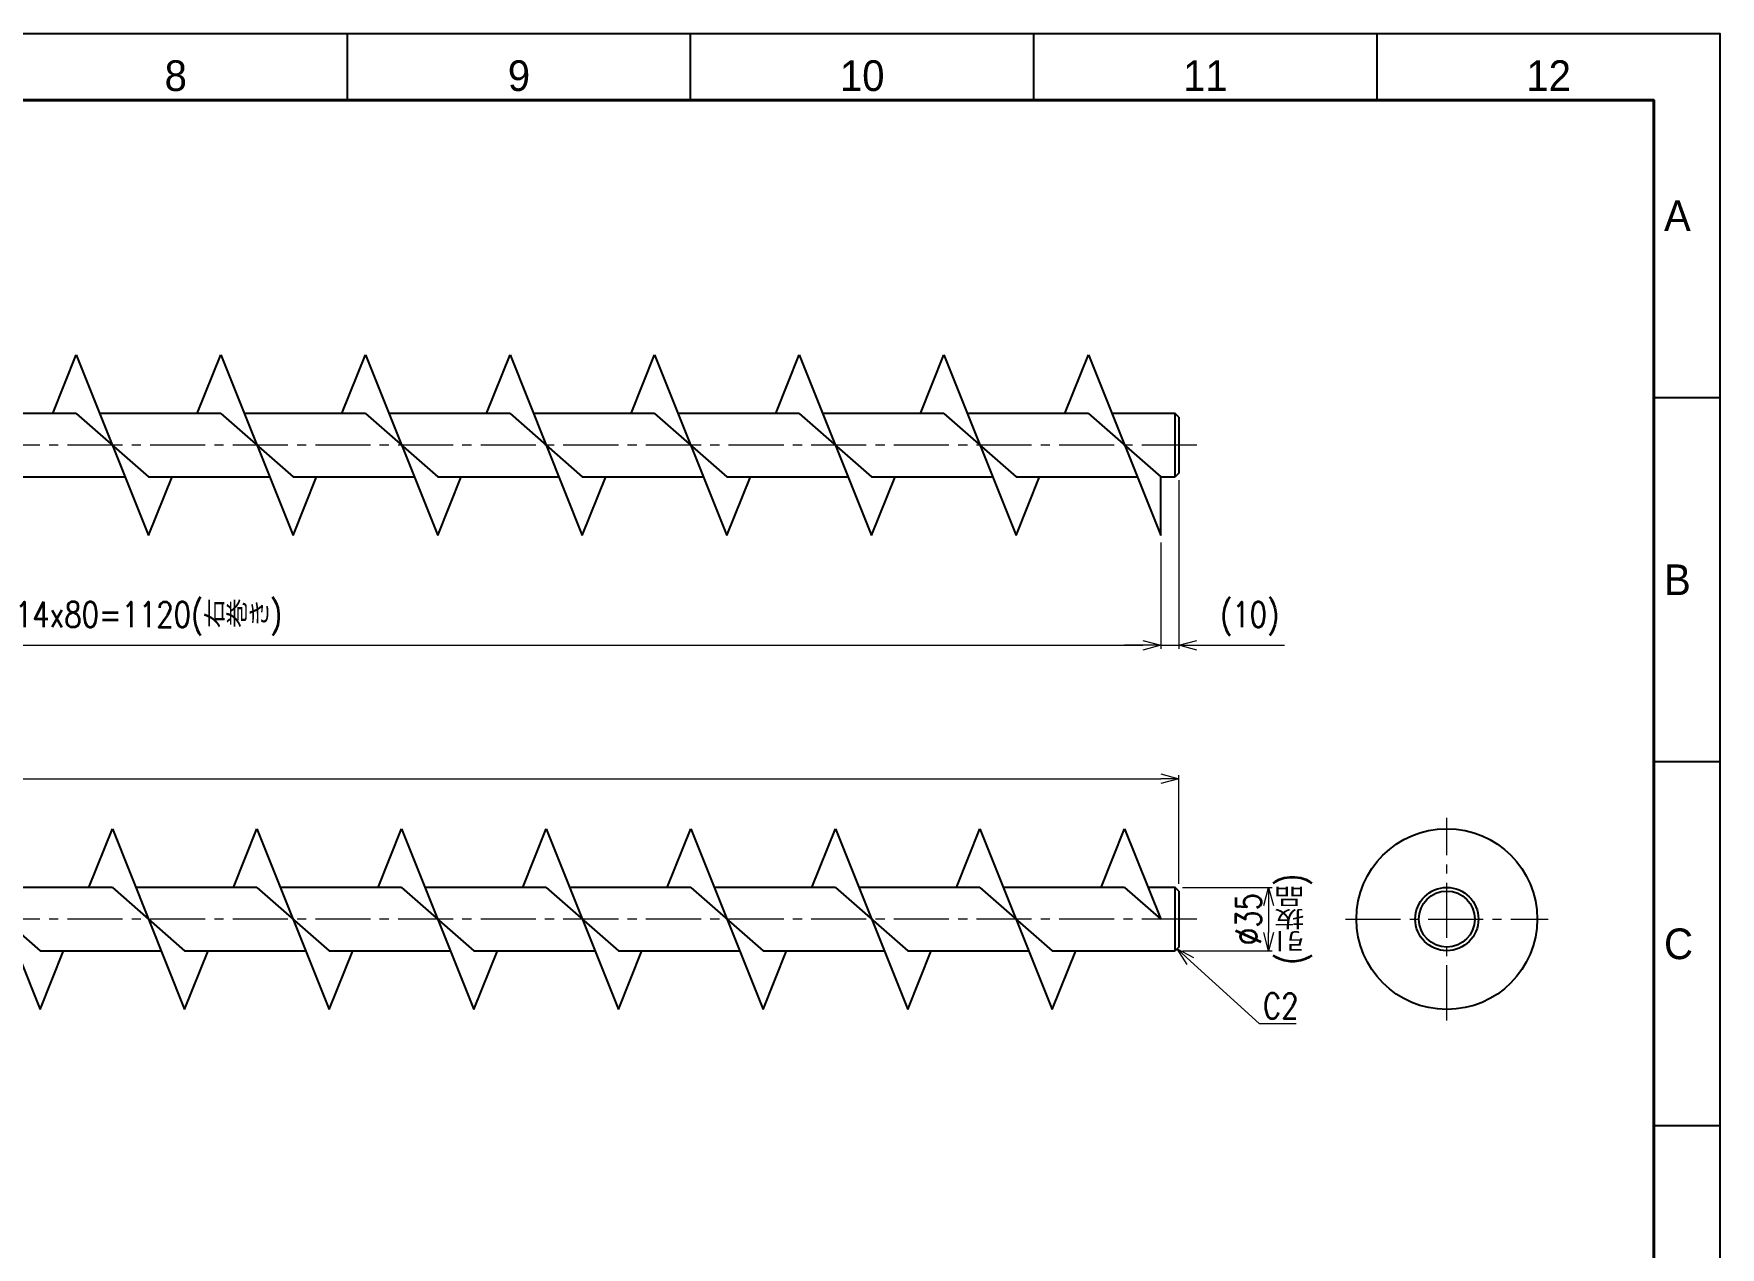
# Model space of a CAD drawing. Header units: millimetres. Extents: x -184 to 4931, y -34 to 1655.
# Drawn here: x 3998 to 4931, y 940 to 1611 of the extents above; entities that cross this region are included whole.
import ezdxf
from ezdxf import colors
from ezdxf.entities.mleader import LeaderData, LeaderLine
from ezdxf.enums import TextEntityAlignment as Align
from ezdxf.math import Vec2, Vec3

# ---------------------------------------------------------------- set-up
doc = ezdxf.new("R2010")
doc.units = ezdxf.units.MM
doc.header["$LTSCALE"] = 1.6
doc.header["$PDMODE"] = 99
doc.header["$PDSIZE"] = 1
doc.linetypes.add('CENTER2', pattern=[28.575, 19.05, -3.175, 3.175, -3.175])
for name, color, linetype, lineweight in [('04_中心線', 1, 'CENTER2', 9), ('07_寸法線', 3, 'Continuous', 9), ('99_図枠', 7, 'Continuous', 40)]:
    doc.layers.add(name, color=color, linetype=linetype, lineweight=lineweight)
doc.styles.add('寸法用', font='simplex.shx', dxfattribs={"width": 0.8, "bigfont": '@extfont2.shx'})
doc.styles.add('表題用', font='MS PGothic.ttf')
doc.dimstyles.new('機械製図用', dxfattribs={"dimtxt": 3.5, "dimasz": 3.5, "dimexe": 2, "dimexo": 0, "dimgap": 1.2, "dimtad": 1, "dimdsep": 46, "dimtxsty": '寸法用', "dimblk": 'OPEN30', "dimcen": 0, "dimclrd": 256, "dimclre": 256, "dimclrt": 7, "dimazin": 2, "dimtm": 1e-09, "dimtfac": 0.75, "dimtmove": 0, "dimatfit": 3, "dimldrblk": 'OPEN30', "dimfxl": 1, "dimlwd": -1, "dimlwe": -1, "dimarcsym": 0})

# ---------------------------------------------------------------- blocks, each defined once
blk = doc.blocks.new('_Open30')
at = {"color": 0, "linetype": 'ByBlock', "lineweight": -2}
for p, q in [((-1, 0.268), (0, 0)), ((0, 0), (-1, -0.268)), ((0, 0), (-1, 0))]:
    blk.add_line(p, q, dxfattribs=at)
blk = doc.blocks.new('*D263')
at = {"layer": '07_寸法線', "transparency": 16777216}
for p, q in [((3501.13, 1329.55), (3501.13, 1270.81)), ((4621.13, 1329.54), (4621.13, 1270.81)), ((3511.13, 1272.81), (4611.13, 1272.81))]:
    blk.add_line(p, q, dxfattribs=at)
at = {"layer": 'Defpoints', "color": 0, "transparency": 16777216}
for p in [(3501.13, 1333.55), (4621.13, 1333.54), (4621.13, 1272.81)]:
    blk.add_point(p, dxfattribs=at)
at = {"layer": '07_寸法線', "transparency": 16777216, "xscale": 10, "yscale": 10, "zscale": 10, "rotation": 180}
blk.add_blockref('_Open30', (3501.13, 1272.81), dxfattribs=at)
at = {"layer": '07_寸法線', "transparency": 16777216, "xscale": 10, "yscale": 10, "zscale": 10}
blk.add_blockref('_Open30', (4621.13, 1272.81), dxfattribs=at)
at = {"layer": '07_寸法線', "color": 7, "transparency": 16777216, "insert": (4061.13, 1287.48), "char_height": 14, "attachment_point": 5, "style": '寸法用'}
blk.add_mtext('14x80=1120(右巻き)', dxfattribs=at)
blk = doc.blocks.new('*D267')
at = {"layer": '07_寸法線', "transparency": 16777216}
for p, q in [((3161.13, 1140.77), (3161.13, 1200.9)), ((3171.13, 1198.9), (4621.13, 1198.9)), ((4631.13, 1140.77), (4631.13, 1200.9))]:
    blk.add_line(p, q, dxfattribs=at)
at = {"layer": 'Defpoints', "color": 0, "transparency": 16777216}
for p in [(4631.13, 1198.9), (3161.13, 1136.77), (4631.13, 1136.77)]:
    blk.add_point(p, dxfattribs=at)
at = {"layer": '07_寸法線', "transparency": 16777216, "xscale": 10, "yscale": 10, "zscale": 10, "rotation": 180}
blk.add_blockref('_Open30', (3161.13, 1198.9), dxfattribs=at)
at = {"layer": '07_寸法線', "transparency": 16777216, "xscale": 10, "yscale": 10, "zscale": 10}
blk.add_blockref('_Open30', (4631.13, 1198.9), dxfattribs=at)
at = {"layer": '07_寸法線', "color": 7, "transparency": 16777216, "insert": (3896.13, 1209.9), "char_height": 14, "attachment_point": 5, "style": '寸法用'}
blk.add_mtext('1470', dxfattribs=at)
blk = doc.blocks.new('*D265')
at = {"layer": '07_寸法線', "transparency": 16777216}
for p, q in [((4633.13, 1138.77), (4682.79, 1138.77)), ((4680.79, 1128.77), (4680.79, 1113.77)), ((4633.13, 1103.77), (4682.79, 1103.77))]:
    blk.add_line(p, q, dxfattribs=at)
at = {"layer": 'Defpoints', "color": 0, "transparency": 16777216}
for p in [(4629.13, 1138.77), (4629.13, 1103.77), (4680.79, 1103.77)]:
    blk.add_point(p, dxfattribs=at)
at = {"layer": '07_寸法線', "transparency": 16777216, "xscale": 10, "yscale": 10, "zscale": 10}
for p, rotation in [((4680.79, 1138.77), 90), ((4680.79, 1103.77), 270)]:
    blk.add_blockref('_Open30', p, dxfattribs=dict(at, rotation=rotation))
at = {"layer": '07_寸法線', "color": 7, "transparency": 16777216, "insert": (4683.7, 1121.27), "char_height": 14, "attachment_point": 5, "rotation": 90, "style": '寸法用'}
blk.add_mtext('%%C35\\P(引抜品)', dxfattribs=at)
blk = doc.blocks.new('*D264')
at = {"layer": '07_寸法線', "transparency": 16777216}
for p, q in [((4631.13, 1364.05), (4631.13, 1270.81)), ((4621.13, 1329.55), (4621.13, 1270.81)), ((4611.13, 1272.81), (4601.13, 1272.81)), ((4621.13, 1272.81), (4631.13, 1272.81)), ((4641.13, 1272.81), (4689.53, 1272.81))]:
    blk.add_line(p, q, dxfattribs=at)
at = {"layer": 'Defpoints', "color": 0, "transparency": 16777216}
for p in [(4631.13, 1368.05), (4621.13, 1333.55), (4631.13, 1272.81)]:
    blk.add_point(p, dxfattribs=at)
at = {"layer": '07_寸法線', "transparency": 16777216, "xscale": 10, "yscale": 10, "zscale": 10}
blk.add_blockref('_Open30', (4621.13, 1272.81), dxfattribs=at)
at = {"layer": '07_寸法線', "transparency": 16777216, "xscale": 10, "yscale": 10, "zscale": 10, "rotation": 180}
blk.add_blockref('_Open30', (4631.13, 1272.81), dxfattribs=at)
at = {"layer": '07_寸法線', "color": 7, "transparency": 16777216, "insert": (4670.33, 1287.48), "char_height": 14, "attachment_point": 5, "style": '寸法用'}
blk.add_mtext('(10)', dxfattribs=at)

msp = doc.modelspace()

# ---------------------------------------------------------------- linework, layer by layer
at = {"color": 0}
for p, q in [((4008.133, 1401.046), (4021.133, 1433.546)), ((4021.133, 1433.546), (4061.133, 1333.546)), ((4088.133, 1401.046), (4101.133, 1433.546)), ((4101.133, 1433.546), (4141.133, 1333.546)), ((4168.133, 1401.046), (4181.133, 1433.546)), ((4181.133, 1433.546), (4221.133, 1333.546)), ((4248.133, 1401.046), (4261.133, 1433.546)), ((4261.133, 1433.546), (4301.133, 1333.546)), ((4328.133, 1401.046), (4341.133, 1433.546)), ((4341.133, 1433.546), (4381.133, 1333.546)), ((4408.133, 1401.046), (4421.133, 1433.546)), ((4421.133, 1433.546), (4461.133, 1333.546)), ((4488.133, 1401.046), (4501.133, 1433.546)), ((4501.133, 1433.546), (4541.133, 1333.546)), ((4568.133, 1401.046), (4581.133, 1433.546)), ((4581.133, 1433.546), (4621.133, 1333.546)), ((4021.133, 1401.046), (4061.133, 1366.047)), ((4101.133, 1401.046), (4141.133, 1366.047)), ((4181.133, 1401.046), (4221.133, 1366.047)), ((4261.133, 1401.046), (4301.133, 1366.046)), ((4341.133, 1401.046), (4381.133, 1366.047)), ((4421.133, 1401.046), (4461.133, 1366.047)), ((4501.133, 1401.046), (4541.133, 1366.046)), ((4581.133, 1401.046), (4621.133, 1366.046)), ((4631.132, 1399.046), (4629.132, 1401.046)), ((4629.132, 1366.046), (4629.132, 1401.046)), ((4631.132, 1399.046), (4631.132, 1368.046)), ((4061.133, 1333.546), (4074.133, 1366.047)), ((4141.133, 1333.546), (4154.133, 1366.047)), ((4221.133, 1333.546), (4234.133, 1366.047)), ((4301.133, 1333.546), (4314.133, 1366.047)), ((4381.133, 1333.546), (4394.133, 1366.047)), ((4461.133, 1333.546), (4474.133, 1366.047)), ((4541.133, 1333.546), (4554.133, 1366.046)), ((4621.133, 1333.546), (4621.133, 1366.046)), ((4631.132, 1368.046), (4629.132, 1366.046)), ((3961.133, 1171.272), (4001.133, 1071.272)), ((4028.133, 1138.772), (4041.133, 1171.272)), ((4041.133, 1171.272), (4081.133, 1071.272)), ((4108.133, 1138.772), (4121.133, 1171.272)), ((4121.133, 1171.272), (4161.133, 1071.272)), ((4188.133, 1138.772), (4201.133, 1171.272)), ((4201.133, 1171.272), (4241.133, 1071.272)), ((4268.133, 1138.772), (4281.133, 1171.272)), ((4281.133, 1171.272), (4321.133, 1071.272)), ((4348.133, 1138.772), (4361.133, 1171.272)), ((4361.133, 1171.272), (4401.133, 1071.272)), ((4428.133, 1138.772), (4441.133, 1171.272)), ((4441.133, 1171.272), (4481.133, 1071.272)), ((4508.133, 1138.772), (4521.133, 1171.272)), ((4521.133, 1171.272), (4561.133, 1071.272)), ((4588.133, 1138.772), (4601.133, 1171.272)), ((4601.133, 1171.272), (4621.133, 1121.272)), ((3961.133, 1138.772), (4001.133, 1103.772)), ((4041.133, 1138.772), (4081.133, 1103.772)), ((4121.133, 1138.772), (4161.133, 1103.772)), ((4201.133, 1138.772), (4241.133, 1103.772)), ((4281.133, 1138.772), (4321.133, 1103.772)), ((4361.133, 1138.772), (4401.133, 1103.772)), ((4441.133, 1138.772), (4481.133, 1103.772)), ((4521.133, 1138.772), (4561.133, 1103.771)), ((4601.133, 1138.772), (4621.133, 1121.272)), ((4629.132, 1103.771), (4629.132, 1138.772)), ((4631.132, 1136.772), (4629.132, 1138.772)), ((4631.132, 1136.772), (4631.132, 1105.771)), ((4001.133, 1071.272), (4014.133, 1103.772)), ((4081.133, 1071.272), (4094.133, 1103.772)), ((4161.133, 1071.272), (4174.133, 1103.772)), ((4241.133, 1071.272), (4254.133, 1103.772)), ((4321.133, 1071.272), (4334.133, 1103.772)), ((4401.133, 1071.272), (4414.133, 1103.772)), ((4481.133, 1071.272), (4494.133, 1103.772)), ((4561.133, 1071.272), (4574.133, 1103.772)), ((4631.132, 1105.771), (4629.132, 1103.771))]:
    msp.add_line(p, q, dxfattribs=at)
for points in [[(4021.133, 1401.046), (3954.133, 1401.046)], [(4101.133, 1401.046), (4034.133, 1401.046)], [(4181.133, 1401.046), (4114.133, 1401.046)], [(4261.133, 1401.046), (4194.133, 1401.046)], [(4341.133, 1401.046), (4274.133, 1401.046)], [(4421.133, 1401.046), (4354.133, 1401.046)], [(4501.133, 1401.046), (4434.133, 1401.046)], [(4581.133, 1401.046), (4514.133, 1401.046)], [(4629.132, 1401.046), (4594.133, 1401.046)], [(3981.133, 1366.047), (4048.133, 1366.047)], [(4061.133, 1366.047), (4128.133, 1366.047)], [(4141.133, 1366.047), (4208.133, 1366.047)], [(4221.133, 1366.047), (4288.133, 1366.046)], [(4301.133, 1366.047), (4368.133, 1366.046)], [(4381.133, 1366.047), (4448.133, 1366.046)], [(4461.133, 1366.047), (4528.133, 1366.046)], [(4541.133, 1366.046), (4608.134, 1366.046)], [(4621.133, 1366.046), (4629.132, 1366.046)], [(4041.133, 1138.772), (3974.133, 1138.772)], [(4121.133, 1138.772), (4054.133, 1138.772)], [(4201.133, 1138.772), (4134.133, 1138.772)], [(4281.133, 1138.772), (4214.133, 1138.772)], [(4361.133, 1138.772), (4294.133, 1138.772)], [(4441.133, 1138.772), (4374.133, 1138.772)], [(4521.133, 1138.772), (4454.133, 1138.772)], [(4601.133, 1138.772), (4534.133, 1138.772)], [(4629.132, 1138.772), (4614.133, 1138.772)], [(4001.133, 1103.772), (4068.133, 1103.772)], [(4081.133, 1103.772), (4148.133, 1103.772)], [(4161.133, 1103.772), (4228.133, 1103.772)], [(4241.133, 1103.772), (4308.133, 1103.772)], [(4321.133, 1103.772), (4388.133, 1103.772)], [(4401.133, 1103.772), (4468.133, 1103.772)], [(4481.133, 1103.772), (4548.133, 1103.772)], [(4561.133, 1103.772), (4629.132, 1103.772)]]:
    msp.add_lwpolyline(points, dxfattribs=at)
for radius in [50, 17.5]:
    msp.add_circle((4779.411, 1121.272), radius, dxfattribs=at)
msp.add_circle((4779.411, 1121.272), 15.5)
at = {"layer": '04_中心線'}
for p, q in [((4641.132, 1383.546), (3151.132, 1383.546)), ((4779.411, 1065.198), (4779.411, 1177.345)), ((4641.132, 1121.272), (3151.132, 1121.272)), ((4723.337, 1121.272), (4835.484, 1121.272))]:
    msp.add_line(p, q, dxfattribs=at)
at = {"layer": '99_図枠', "lineweight": 25}
for p, q in [((4171.146, 1574.349), (4171.146, 1611.12)), ((4361.028, 1574.349), (4361.028, 1611.12)), ((4361.028, 1574.349), (4361.028, 1611.12)), ((4550.91, 1574.349), (4550.91, 1611.12)), ((4740.792, 1574.349), (4740.792, 1611.12)), ((4930.674, 1409.709), (4893.903, 1409.709)), ((4930.674, 1208.299), (4893.903, 1208.299)), ((4930.674, 1006.888), (4893.903, 1006.888))]:
    msp.add_line(p, q, dxfattribs=at)
at = {"layer": '99_図枠'}
msp.add_lwpolyline([(2762.292, 36.607), (4893.903, 36.607), (4893.903, 1574.349), (2762.292, 1574.349)], close=True, dxfattribs=at)
at = {"layer": 'Defpoints'}
msp.add_lwpolyline([(2652.09, 0), (4930.674, 0), (4930.674, 1611.12), (2652.09, 1611.12)], close=True, dxfattribs=at)

# ---------------------------------------------------------------- texts
at = {"layer": '99_図枠', "lineweight": 13, "style": '表題用'}
for s, height, p in [('8', 16.971, (4076.205, 1574.349)), ('9', 16.971, (4266.087, 1574.349)), ('10', 16.9714, (4455.969, 1574.349)), ('11', 16.9714, (4645.851, 1574.349)), ('12', 16.9714, (4835.733, 1574.349))]:
    msp.add_text(s, height=height, dxfattribs=at).set_placement(p, align=Align.BOTTOM_CENTER)
for s, p in [('A', (4899.56, 1510.415)), ('B', (4899.56, 1309.004)), ('C', (4899.56, 1107.594))]:
    msp.add_text(s, height=16.971, dxfattribs=at).set_placement(p, align=Align.MIDDLE_LEFT)

# ---------------------------------------------------------------- dimensions: what is measured, and where the dimension line sits
at = {"layer": '07_寸法線'}
for base, p1, p2, text, picture, middle in [((4631.132, 1272.808), (4621.133, 1333.546), (4631.132, 1368.046), '(<>)', '*D264', (4670.332, 1287.475)), ((4621.133, 1272.808), (3501.132, 1333.546), (4621.133, 1333.543), '14x80=<>(右巻き)', '*D263', (4061.133, 1287.475))]:
    dim = msp.add_linear_dim(base=base, p1=p1, p2=p2, text=text, dimstyle='機械製図用', override={"dimtxt": 14, "dimasz": 10, "dimexo": 4, "dimgap": 4}, dxfattribs=at)
    dim.commit()
    dim.dimension.update_dxf_attribs({"geometry": picture, "text_midpoint": middle})
dim = msp.add_linear_dim(base=(4631.132, 1198.903), p1=(3161.132, 1136.772), p2=(4631.132, 1136.772), dimstyle='機械製図用', override={"dimtxt": 14, "dimasz": 10, "dimexo": 4, "dimgap": 4}, dxfattribs=at)
dim.commit()
dim.dimension.update_dxf_attribs({"geometry": '*D267', "text_midpoint": (3896.132, 1209.903)})
dim = msp.add_linear_dim(base=(4680.795, 1103.771), p1=(4629.132, 1138.772), p2=(4629.132, 1103.771), angle=270, text='%%C<>\\P(引抜品)', dimstyle='機械製図用', override={"dimtxt": 14, "dimasz": 10, "dimexo": 4, "dimgap": 4, "dimtmove": 2}, dxfattribs=at)
dim.commit()
dim.dimension.update_dxf_attribs({"geometry": '*D265', "text_midpoint": (4683.701, 1121.271), "dimtype": 160})

# ---------------------------------------------------------------- leaders
ml = msp.add_multileader_mtext('Standard', dxfattribs=at)
ml.set_content('C2', color=7, style='寸法用')
ml.set_leader_properties(color=256, linetype='ByLayer', lineweight=-1)
ml.set_arrow_properties(name='OPEN30')
ml.build(insert=Vec2(0, 0))
ml.multileader.update_dxf_attribs({"has_dogleg": 0, "text_left_attachment_type": 6, "text_right_attachment_type": 6, "arrow_head_size": 10})
ctx = ml.context
ctx.base_point, ctx.char_height, ctx.arrow_head_size, ctx.plane_origin = Vec3(4675.654, 1063.409), 14, 10, Vec3(4630.132, 1104.771)
ctx.left_attachment, ctx.right_attachment = 6, 6
notes = []
notes.append((ctx, [(0, (1, 1, 0), (4667.654, 1063.409), (1, 0), 8, [(0, [(4630.132, 1104.771)], 0, [])])]))
ctx.mtext.insert, ctx.mtext.flow_direction = Vec3(4677.654, 1080.209), 5
for ctx, leaders in notes:
    for number, flags, end, landing, length, lines in leaders:
        leader = LeaderData()
        leader.index, (leader.has_last_leader_line, leader.has_dogleg_vector, leader.attachment_direction) = number, flags
        leader.last_leader_point, leader.dogleg_vector, leader.dogleg_length = Vec3(end), Vec3(landing), length
        for number, points, colour, breaks in lines:
            line = LeaderLine()
            line.index, line.vertices, line.color, line.breaks = number, Vec3.list(points), colors.encode_raw_color(colour), breaks
            leader.lines.append(line)
        ctx.leaders.append(leader)

doc.saveas('drawing.dxf')
